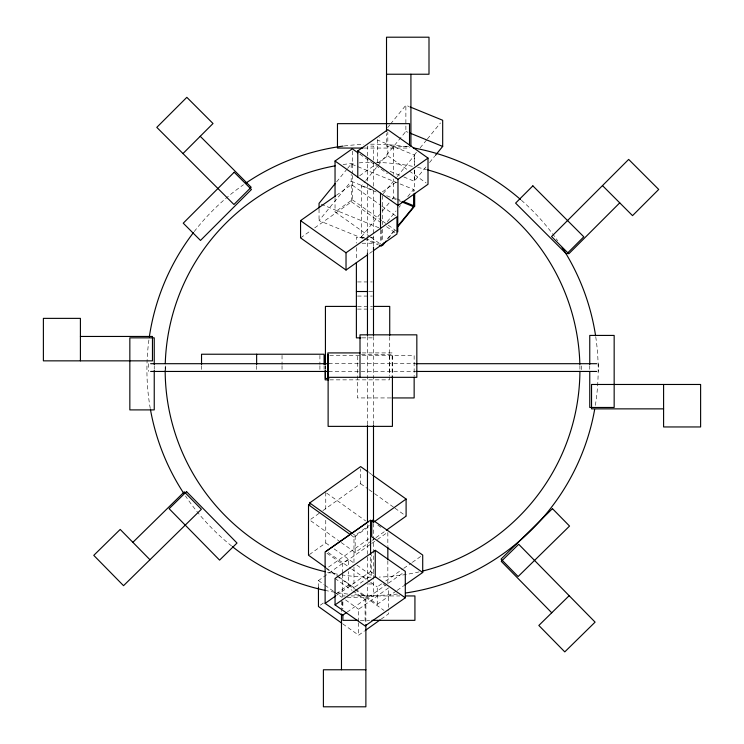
<?xml version="1.0" encoding="UTF-8"?>
<svg xmlns="http://www.w3.org/2000/svg" width="744" height="744" viewBox="0 0 744 744"><rect width="100%" height="100%" fill="white"/><g stroke="black" fill="none" stroke-linecap="round" stroke-linejoin="round"><path stroke-width="0.56" stroke-dasharray="3.72 2.79" d="M336.586 181.88L346.816 169.353M347.55 168.451L351.196 163.978L413.599 189.45L413.599 192.901M377.468 162.815L377.468 140.039L379.654 137.361M387.671 127.55L389.856 124.871M390.581 123.978L405.88 105.239L409.042 106.522M363.156 238.619L319.046 220.605L351.196 181.229L351.196 174.328M364.56 238.154L361.389 236.862L361.389 185.916L365.044 181.443M365.778 180.541L405.88 131.418L405.88 105.239M416.445 152.381L414.259 155.059L414.259 165.308M420.09 147.926L426.647 139.891M427.372 138.998L440.495 122.937M383.253 193.645L396.403 177.537M397.138 176.644L414.668 155.161L377.468 140.039M361.389 236.862L379.654 214.486M382.583 210.905L391.344 200.173M392.079 199.271L393.539 197.486L393.539 178.96M403.75 176.951L414.259 181.248L426.647 166.079M429.558 162.508L434.663 156.259M387.289 221.666L396.059 210.933M398.989 207.353L400.449 205.558M407.749 196.611L413.599 189.45M387.289 238.926L395.334 229.078M388.368 238.331L394.943 230.277M319.12 513.314L309.69 520.047L340.306 541.892M322.896 510.616L360.635 483.684L360.635 468.869M309.411 554.587L325.76 542.925L325.76 518.828M371.191 541.046L355.158 552.494L355.158 535.401L369.303 525.301M353.977 562.445L353.977 537.215L371.228 524.901M372.139 540.376L374.967 538.349M375.906 537.679L385.346 530.946M318.451 587.351L318.451 580.58L348.49 559.144L348.49 567.04M320.329 605.179L324.086 602.501M336.288 593.796L348.49 585.082L348.49 571.55M339.125 577.084L353.977 587.686L371.228 575.372L371.228 554.726M358.645 621.668L358.645 609.262L388.684 587.825L388.684 610.387M342.752 623.863L358.645 635.209L364.272 631.182M381.17 619.129L388.684 613.763L388.684 611.512M359.65 175.77L374.678 165.149M378.426 162.49L387.819 155.849L387.819 131.948M336.409 195.281L351.503 184.605L380.863 205.363M370.094 236.75L335.042 211.966L352.293 199.764L352.293 174.291M300.557 237.885L310.936 230.547M314.703 227.878L351.503 201.857L351.503 184.605M382.323 191.887L395.948 182.252M369.61 253.351L372.437 251.351M368.922 538.777L326.3 568.639L354.6 588.467M342.37 573.159L342.37 564.017L370.791 544.115M371.73 543.455L376.473 540.135M377.422 539.465L387.838 532.174L387.838 545.882M336.483 595.395L370.586 571.504L370.586 555.508M355.548 589.127L377.245 604.323L377.245 586.914L381.979 583.594M385.773 580.943L402.82 568.993M403.769 568.332L411.348 563.022M412.297 562.362L422.713 555.061M347.104 612.126L384.992 585.584M388.47 583.147L403.425 572.675M377.245 604.323L396.189 591.052M397.138 590.392L403.769 585.751M408.596 146.28L386.517 146.28L386.517 133.502M364.197 148.056L409.516 148.056M364.365 237.29L356.385 237.29L356.385 243.065M370.075 237.29L373.497 237.29M362.086 243.232L373.497 243.232M357.52 281.939L372.353 281.939M368.931 291.518L373.497 291.518M357.52 296.066L372.353 296.066M357.576 306.407L372.502 306.407M357.52 309.104L372.353 309.104M362.086 337.86L373.497 337.86M362.3 352.916L392.153 352.916L392.153 377.32M361.417 354.311L392.423 354.311L392.423 375.236M329.75 355.455L414.148 355.455L414.148 376.129M328.662 363.695L415.357 363.695M328.662 371.451L415.357 371.451M329.75 379.858L389.456 379.858L389.456 376.371M390.944 397.938L357.306 397.938L357.306 355.455M368.466 583.984L373.497 583.984M342.882 595.944L345.207 595.944M351.01 595.944L399.826 595.944M347.29 597.72L365.881 597.72L365.881 624.449M360.31 620.347L369.61 620.347M405.88 131.418L407.991 132.283M390.079 171.38L402.69 176.523M393.539 197.486L395.65 198.35M396.71 198.778L401.993 200.936M351.196 181.229L374.864 190.892M386.703 195.728L400.691 201.438M361.389 185.916L376.185 191.952M321.203 204.237L379.301 227.952M365.62 238.582L378.296 243.762M364.235 239.057L378.222 244.767M377.85 525.171L381.477 527.719M370.586 571.504L374.213 574.052M328.188 552.55L350.824 568.407M351.773 569.067L369.694 581.622M370.642 582.282L377.245 586.914M326.932 553.211L342.37 564.017M335.06 578.469L351.959 590.308M352.898 590.969L365.099 599.515L365.099 623.649M387.819 155.849L408.382 170.395M409.312 171.055L426.135 182.95M359.873 154.175L387.345 173.603M381.812 206.042L396.022 216.085M352.293 199.764L381.663 220.531M382.611 221.201L387.345 224.548M388.294 225.218L396.812 231.245M351.503 201.857L380.863 222.623M386.545 226.641L395.073 232.667M371.042 237.42L379.561 243.446M368.987 472.552L371.768 474.542M360.635 483.684L368.057 488.985M368.987 489.645L373.627 492.956M374.548 493.616L394.041 507.52M394.971 508.189L406.103 516.131M326.69 493.114L365.657 520.921M353.298 534.08L355.158 535.401M351.187 535.224L353.977 537.215M341.236 542.562L355.158 552.494M325.76 542.925L330.401 546.236M334.112 548.877L353.595 562.789M356.906 565.152L372.791 576.488M383.076 583.826L386.815 586.495M326.132 567.812L338.195 576.423M348.49 585.082L354.098 589.09M355.037 589.75L384.006 610.433M318.451 580.58L324.058 584.589M324.998 585.249L333.405 591.257M334.344 591.926L341.822 597.255M345.56 599.924L358.645 609.262M598.65 363.695L598.65 371.451M589.76 365.639L589.76 370.289M581.538 365.909L581.538 370.335M414.668 155.161L414.668 165.587M414.668 170.218L414.668 191.059M414.259 169.865L414.259 181.248M393.539 146.54L393.539 174.328M389.726 336.623L389.726 376.139M389.456 355.455L389.456 375.209M387.838 560.734L387.838 583.594M382.518 195.7L382.518 224.642M382.518 229.273L382.518 242.014M381.449 229.98L381.449 242.628M380.51 230.222L380.51 244.116M373.497 186.121L373.497 146.112L367.462 146.112L367.462 157.561M373.497 190.427L373.497 246.794M373.497 336.316L373.497 425.159M373.497 523.376L373.497 596.418L367.462 596.418L367.462 583.594M367.462 157.812L367.462 235.811M367.462 236.387L367.462 252.569M367.462 336.316L367.462 425.159M367.462 524.52L367.462 579.65M358.645 622.802L358.645 635.209M356.385 247.594L356.385 260.465M353.977 567.04L353.977 587.686M352.293 151.134L352.293 173.138M351.196 163.978L351.196 169.734M342.882 601.756L342.882 608.722M342.37 574.303L342.37 597.153M342.37 601.729L342.37 608.583M341.477 601.208L341.477 612.824M335.042 198.071L335.042 211.966M325.76 492.454L325.76 511.946M325.426 365.676L325.426 369.163M325.156 365.918L325.156 369.396M324.086 365.704L324.086 371.451M319.911 355.372L319.911 364.56M319.911 365.704L319.911 370.298M319.046 209.111L319.046 220.605M282.041 355.372L282.041 364.56M282.041 365.704L282.041 371.451M256.634 365.704L256.634 370.298M201.531 365.704L201.531 370.298M165.447 365.909L165.447 371.451M154.24 365.741L154.24 369.229M148.344 363.695L148.344 371.451M595.749 336.827A225.627 225.627 0 0 1 595.246 406.047M397.473 594.047A225.627 225.627 0 0 1 352.414 594.53M347.783 594.065A225.627 225.627 0 0 1 326.132 590.606M231.607 545.994A225.627 225.627 0 0 1 185.498 495.988M150.269 408.521A225.627 225.627 0 0 1 148.995 339.283M194.212 231.598A225.627 225.627 0 0 1 243.53 184.707M344.174 145.973A225.627 225.627 0 0 1 363.677 144.355M370.605 144.187A225.627 225.627 0 0 1 409.935 147.303M521.423 200.275A225.627 225.627 0 0 1 557.647 240.786M419.114 571.894A207.381 207.381 0 0 1 379.105 577.084M371.024 577.177A207.381 207.381 0 0 1 342.138 574.945M337.59 574.219A207.381 207.381 0 0 1 326.356 571.978M165.168 370.596A207.381 207.381 0 0 1 165.205 365.964M343.096 164.526A207.381 207.381 0 0 1 355.697 163.113M359.12 162.862A207.381 207.381 0 0 1 370.605 162.434M376.39 162.462A207.381 207.381 0 0 1 413.143 166.442M417.626 167.381A207.381 207.381 0 0 1 426.582 169.585M579.883 365.555A207.381 207.381 0 0 1 579.929 370.177"/><path stroke-width="1.12" d="M335.126 183.666L319.046 203.354L319.046 207.957M435.389 155.366L442.68 146.438L442.68 120.258L410.093 106.95M384.369 242.507L381.449 246.078L379.301 245.204M397.519 226.39L413.599 206.711L413.599 194.054M382.518 245.492L386.173 241.01M397.863 226.697L414.668 206.116L414.668 193.375M182.978 153.552L213.017 123.513L186.828 97.325L156.789 127.373L233.923 204.498L251.174 187.246L200.229 136.301M619.743 202.852L568.788 253.797L551.536 236.546L628.671 159.411L658.71 189.45L632.53 215.639L602.482 185.591M132.869 542.33L184.289 491.858L201.382 509.268L123.532 585.677L93.772 555.359L120.203 529.421L149.963 559.739M569.16 595.693L538.833 625.453L564.78 651.884L595.098 622.124L518.689 544.273L501.27 561.367L551.741 612.786M309.69 505.232L309.69 502.953L360.635 466.59L368.057 471.891M325.212 567.151L308.509 555.238L308.509 504.767L310.322 503.465M374.027 521.935L406.103 499.038L372.698 475.202M386.285 530.277L406.103 516.131L406.103 499.038M365.211 630.512L380.231 619.799M335.042 196.909L335.042 161.02L352.293 148.819L357.976 152.836M357.78 177.091L357.78 150.911L387.819 129.67L428.005 158.081L428.005 184.27L397.966 205.511L335.042 161.02M367.722 254.69L346.025 270.035L300.557 237.885L300.557 220.633L335.46 195.942M397.966 205.511L397.966 179.332L428.005 158.081M346.025 270.035L346.025 252.783L396.971 216.755L396.971 234.007L373.386 250.682M369.638 520.744L325.119 551.936L325.119 603.356L342.37 615.437L346.155 612.786M326.3 551.22L367.973 522.028M375.255 550.318L335.06 578.469L335.06 604.9L365.099 625.946L405.294 597.795L405.294 571.364L375.255 550.318L375.255 576.749L335.06 604.9M325.119 603.356L335.535 596.056M404.717 585.082L422.713 572.48L422.713 555.061L372.707 520.037M386.517 74.233L429 74.233L429 37.2L386.517 37.2L386.517 131.177M363.035 148.056L337.469 148.056L337.469 123.653L409.516 123.653L409.516 145.731M356.385 291.518L367.787 291.518M356.432 306.407L325.426 306.407L325.426 364.514M373.655 306.407L389.726 306.407L389.726 335.46M80.408 336.455L152.464 336.455L152.464 360.849L43.385 360.849L43.385 318.367L80.408 318.367L80.408 360.849M360.942 337.86L356.385 337.86L356.385 262.474M360.003 352.916L327.853 352.916L327.853 377.32L416.835 377.32L416.835 334.837L360.003 334.837L360.003 377.32M150.632 363.695L328.848 363.695M415.831 363.695L596.697 363.695M150.632 371.451L328.848 371.451M415.831 371.451L596.697 371.451M328.876 378.464L325.426 378.464L325.426 370.326M328.597 379.858L325.156 379.858L325.156 370.558M392.107 397.938L414.148 397.938L414.148 377.273M663.592 408.865L591.536 408.865L591.536 384.471L700.616 384.471L700.616 426.954L663.592 426.954L663.592 384.471M405.629 595.944L414.929 595.944L414.929 620.347L371.935 620.347M357.985 620.347L342.882 620.347L342.882 614.535M365.881 669.767L323.398 669.767L323.398 706.8L365.881 706.8L365.881 624.449M410.093 133.139L442.68 146.438M403.053 201.364L414.668 206.116M401.76 201.875L413.599 206.711M371.488 520.726L373.311 521.99M422.713 572.48L371.768 536.787L371.768 520.54M375.255 576.749L405.294 597.795M357.78 150.911L397.966 179.332M300.557 220.633L346.025 252.783M309.69 502.953L352.368 533.411M308.509 504.767L350.266 534.564M341.822 623.202L318.451 606.518L318.451 587.351M589.76 364.476L589.76 335.423L614.163 335.423L614.163 407.47L589.76 407.47L589.76 371.451M410.921 74.233L410.921 146.28M397.761 205.288L397.761 231.914M392.423 376.399L392.423 426.368L328.123 426.368L328.123 354.311M387.838 547.026L387.838 559.6M380.51 193.17L380.51 229.059M373.497 247.185L373.497 335.563M373.497 425.587L373.497 522.428M370.586 520.084L370.586 554.364M367.462 252.932L367.462 335.395M367.462 425.587L367.462 522.428M341.477 613.986L341.477 669.767M325.156 355.455L325.156 364.755M324.086 364.56L324.086 354.228L201.531 354.228L201.531 364.56M256.634 354.228L256.634 364.56M154.24 364.579L154.24 337.85L129.837 337.85L129.837 409.898L154.24 409.898L154.24 370.391M594.661 409.46A225.627 225.627 0 0 1 405.527 593.005M325.016 590.364A225.627 225.627 0 0 1 232.509 546.719M183.601 493.114A225.627 225.627 0 0 1 150.474 409.674M149.321 336.986A225.627 225.627 0 0 1 193.505 232.519M245.418 183.405A225.627 225.627 0 0 1 343.021 146.122M413.329 147.898A225.627 225.627 0 0 1 520.558 199.522M562.12 247.454A225.627 225.627 0 0 1 595.581 335.683M579.92 371.33A207.381 207.381 0 0 1 422.499 571.076M325.23 571.718A207.381 207.381 0 0 1 165.168 370.596M165.261 363.649A207.381 207.381 0 0 1 335.079 165.838M427.698 169.892A207.381 207.381 0 0 1 579.855 364.402M234.193 172.236L183.238 223.181L200.489 240.442L251.444 189.488L234.193 172.236M532.853 185.861L515.601 203.112L566.547 254.067L583.798 236.806L532.853 185.861M186.539 491.617L169.12 508.701L219.592 560.12L237.011 543.036L186.539 491.617M552.448 508.645L501.028 559.116L518.122 576.535L569.541 526.064L552.448 508.645"/></g></svg>
